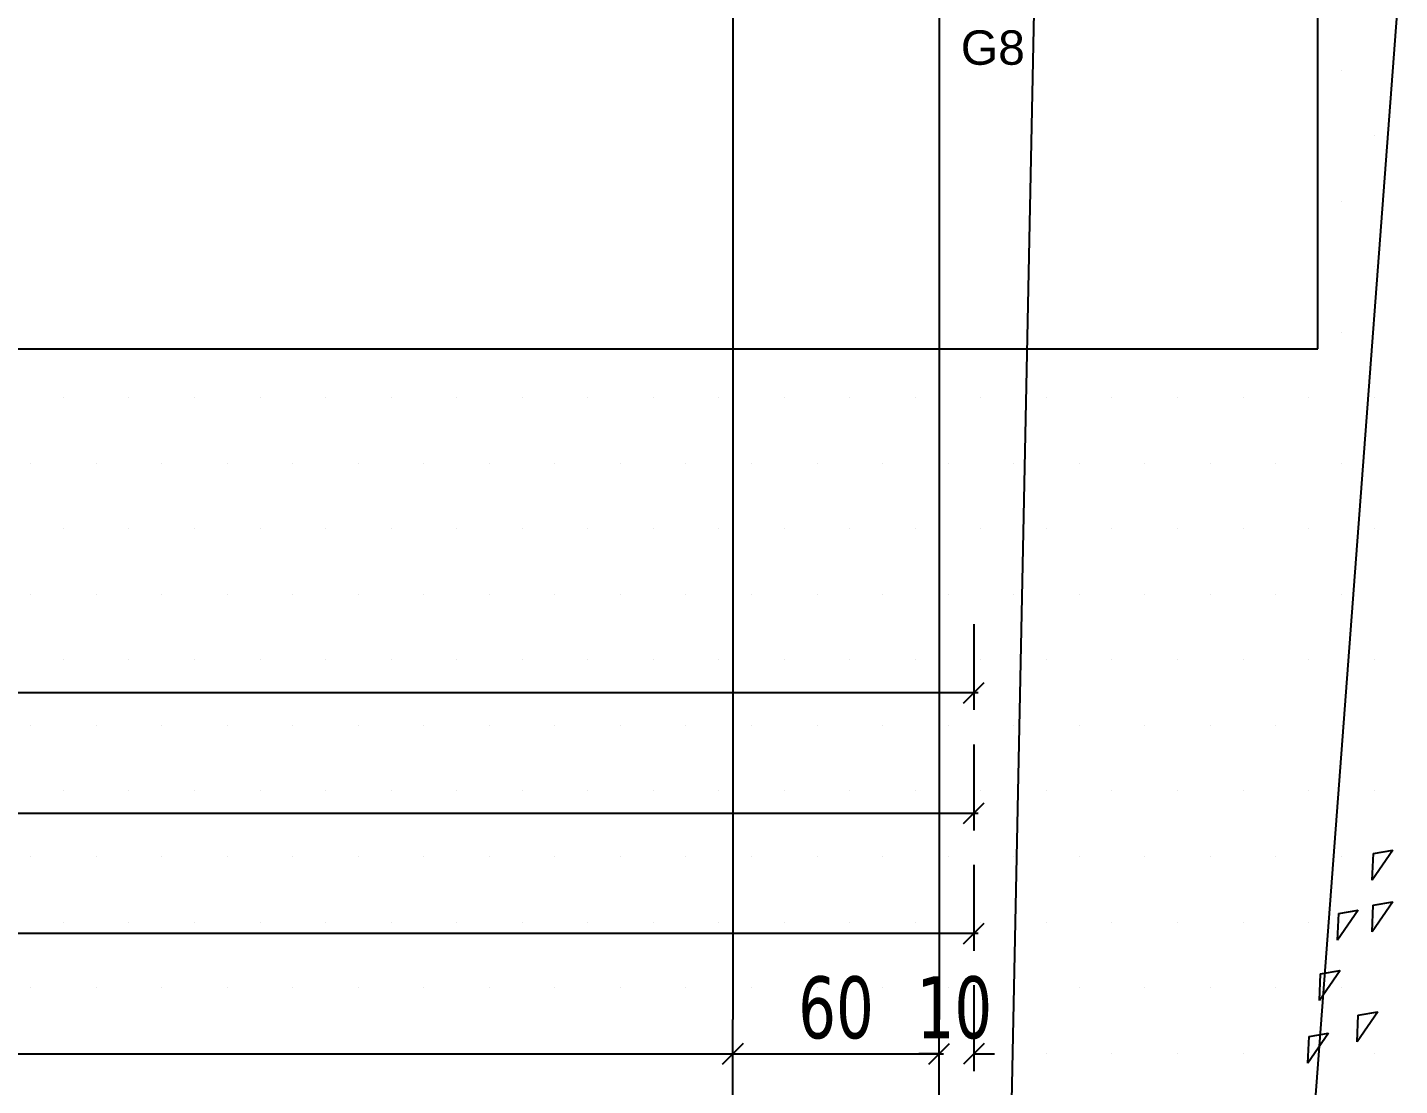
# Model space of a CAD drawing. Header units: millimetres. Extents: x 43168.9 to 43194.6, y -25545.1 to -25543.4.
# Drawn here: x 43172.1449 to 43172.2246, y -25544.6138 to -25544.5522 of the extents above; entities that cross this region are included whole.
import ezdxf

# ---------------------------------------------------------------- set-up
doc = ezdxf.new("R2010")
doc.units = ezdxf.units.MM
doc.header["$LTSCALE"] = 200
doc.linetypes.add('DASHDOT', pattern=[1, 0.5, -0.25, 0, -0.25])
doc.linetypes.add('DASHDOT2', pattern=[0.5, 0.25, -0.125, 0, -0.125])
doc.layers.add('agac_sgh', color=7, linetype='Continuous', true_color=0x244700)
doc.layers.add('cim_sgh', color=7, linetype='Continuous', true_color=0x248f00)
for name, color, linetype in [('aks_sgh', 5, 'DASHDOT2'), ('olcuaks_sgh', 41, 'Continuous'), ('olcudis_sgh', 185, 'Continuous'), ('vaziyet-01_sgh', 33, 'Continuous'), ('yapi-yaklasma_sgh', 41, 'DASHDOT')]:
    doc.layers.add(name, color=color, linetype=linetype)
doc.styles.add('1-200', font='arial.ttf', dxfattribs={"height": 60})
doc.styles.add('dim', font='VERDANA.TTF', dxfattribs={"width": 0.7})

msp = doc.modelspace()

# ---------------------------------------------------------------- linework, layer by layer
at = {"color": 0, "linetype": 'ByBlock', "lineweight": -2}
for p, q in [((43172.199279, -25544.591519), (43172.200479, -25544.590319)), ((43172.199279, -25544.598519), (43172.200479, -25544.597319)), ((43172.199279, -25544.605519), (43172.200479, -25544.604319)), ((43172.185279, -25544.612519), (43172.186479, -25544.611319)), ((43172.186479, -25544.611319), (43172.185279, -25544.612519)), ((43172.197279, -25544.612519), (43172.198479, -25544.611319)), ((43172.197279, -25544.612519), (43172.198479, -25544.611319)), ((43172.200479, -25544.611319), (43172.199279, -25544.612519))]:
    msp.add_line(p, q, dxfattribs=at)
for p, q in [((43172.185879, -25544.632599), (43172.185879, -25544.609919)), ((43172.197879, -25544.632599), (43172.197879, -25544.609919))]:
    msp.add_line(p, q)
at = {"layer": 'agac_sgh', "color": 0}
for p, q in [((43172.224247, -25544.600069), (43172.223048, -25544.601814)), ((43172.223115, -25544.600265), (43172.224247, -25544.600069)), ((43172.223048, -25544.601814), (43172.223115, -25544.600265)), ((43172.224238, -25544.603082), (43172.223039, -25544.604827)), ((43172.223039, -25544.604827), (43172.223106, -25544.603278)), ((43172.223106, -25544.603278), (43172.224238, -25544.603082)), ((43172.222234, -25544.603557), (43172.221035, -25544.605303)), ((43172.221035, -25544.605303), (43172.221103, -25544.603753)), ((43172.221103, -25544.603753), (43172.222234, -25544.603557)), ((43172.221178, -25544.607073), (43172.219979, -25544.608819)), ((43172.219979, -25544.608819), (43172.220046, -25544.607269)), ((43172.220046, -25544.607269), (43172.221178, -25544.607073)), ((43172.223371, -25544.609463), (43172.222172, -25544.611209)), ((43172.222172, -25544.611209), (43172.222239, -25544.609659)), ((43172.222239, -25544.609659), (43172.223371, -25544.609463)), ((43172.220512, -25544.610715), (43172.219313, -25544.61246)), ((43172.219313, -25544.61246), (43172.21938, -25544.610911)), ((43172.21938, -25544.610911), (43172.220512, -25544.610715))]:
    msp.add_line(p, q, dxfattribs=at)
at = {"layer": 'aks_sgh'}
for p, q in [((43172.185879, -25543.740919), (43172.185879, -25544.609919)), ((43172.197879, -25543.740919), (43172.197879, -25544.609919))]:
    msp.add_line(p, q, dxfattribs=at)
at = {"layer": 'cim_sgh'}
for p, q in [((43172.22125, -25544.55472), (43172.22125, -25544.55472)), ((43172.223155, -25544.55853), (43172.223155, -25544.55853)), ((43172.22125, -25544.56234), (43172.22125, -25544.56234)), ((43172.223155, -25544.56615), (43172.223155, -25544.56615)), ((43172.22125, -25544.56996), (43172.22125, -25544.56996)), ((43172.146955, -25544.57377), (43172.146955, -25544.57377)), ((43172.150765, -25544.57377), (43172.150765, -25544.57377)), ((43172.154575, -25544.57377), (43172.154575, -25544.57377)), ((43172.158385, -25544.57377), (43172.158385, -25544.57377)), ((43172.162195, -25544.57377), (43172.162195, -25544.57377)), ((43172.166005, -25544.57377), (43172.166005, -25544.57377)), ((43172.169815, -25544.57377), (43172.169815, -25544.57377)), ((43172.173625, -25544.57377), (43172.173625, -25544.57377)), ((43172.177435, -25544.57377), (43172.177435, -25544.57377)), ((43172.181245, -25544.57377), (43172.181245, -25544.57377)), ((43172.185055, -25544.57377), (43172.185055, -25544.57377)), ((43172.188865, -25544.57377), (43172.188865, -25544.57377)), ((43172.192675, -25544.57377), (43172.192675, -25544.57377)), ((43172.196485, -25544.57377), (43172.196485, -25544.57377)), ((43172.200295, -25544.57377), (43172.200295, -25544.57377)), ((43172.204105, -25544.57377), (43172.204105, -25544.57377)), ((43172.207915, -25544.57377), (43172.207915, -25544.57377)), ((43172.211725, -25544.57377), (43172.211725, -25544.57377)), ((43172.215535, -25544.57377), (43172.215535, -25544.57377)), ((43172.219345, -25544.57377), (43172.219345, -25544.57377)), ((43172.223155, -25544.57377), (43172.223155, -25544.57377)), ((43172.14505, -25544.57758), (43172.14505, -25544.57758)), ((43172.14886, -25544.57758), (43172.14886, -25544.57758)), ((43172.15267, -25544.57758), (43172.15267, -25544.57758)), ((43172.15648, -25544.57758), (43172.15648, -25544.57758)), ((43172.16029, -25544.57758), (43172.16029, -25544.57758)), ((43172.1641, -25544.57758), (43172.1641, -25544.57758)), ((43172.16791, -25544.57758), (43172.16791, -25544.57758)), ((43172.17172, -25544.57758), (43172.17172, -25544.57758)), ((43172.17553, -25544.57758), (43172.17553, -25544.57758)), ((43172.17934, -25544.57758), (43172.17934, -25544.57758)), ((43172.18315, -25544.57758), (43172.18315, -25544.57758)), ((43172.18696, -25544.57758), (43172.18696, -25544.57758)), ((43172.19077, -25544.57758), (43172.19077, -25544.57758)), ((43172.19458, -25544.57758), (43172.19458, -25544.57758)), ((43172.19839, -25544.57758), (43172.19839, -25544.57758)), ((43172.2022, -25544.57758), (43172.2022, -25544.57758)), ((43172.20601, -25544.57758), (43172.20601, -25544.57758)), ((43172.20982, -25544.57758), (43172.20982, -25544.57758)), ((43172.21363, -25544.57758), (43172.21363, -25544.57758)), ((43172.21744, -25544.57758), (43172.21744, -25544.57758)), ((43172.22125, -25544.57758), (43172.22125, -25544.57758)), ((43172.146955, -25544.58139), (43172.146955, -25544.58139)), ((43172.150765, -25544.58139), (43172.150765, -25544.58139)), ((43172.154575, -25544.58139), (43172.154575, -25544.58139)), ((43172.158385, -25544.58139), (43172.158385, -25544.58139)), ((43172.162195, -25544.58139), (43172.162195, -25544.58139)), ((43172.166005, -25544.58139), (43172.166005, -25544.58139)), ((43172.169815, -25544.58139), (43172.169815, -25544.58139)), ((43172.173625, -25544.58139), (43172.173625, -25544.58139)), ((43172.177435, -25544.58139), (43172.177435, -25544.58139)), ((43172.181245, -25544.58139), (43172.181245, -25544.58139)), ((43172.185055, -25544.58139), (43172.185055, -25544.58139)), ((43172.188865, -25544.58139), (43172.188865, -25544.58139)), ((43172.192675, -25544.58139), (43172.192675, -25544.58139)), ((43172.196485, -25544.58139), (43172.196485, -25544.58139)), ((43172.200295, -25544.58139), (43172.200295, -25544.58139)), ((43172.204105, -25544.58139), (43172.204105, -25544.58139)), ((43172.207915, -25544.58139), (43172.207915, -25544.58139)), ((43172.211725, -25544.58139), (43172.211725, -25544.58139)), ((43172.215535, -25544.58139), (43172.215535, -25544.58139)), ((43172.219345, -25544.58139), (43172.219345, -25544.58139)), ((43172.223155, -25544.58139), (43172.223155, -25544.58139)), ((43172.14505, -25544.5852), (43172.14505, -25544.5852)), ((43172.14886, -25544.5852), (43172.14886, -25544.5852)), ((43172.15267, -25544.5852), (43172.15267, -25544.5852)), ((43172.15648, -25544.5852), (43172.15648, -25544.5852)), ((43172.16029, -25544.5852), (43172.16029, -25544.5852)), ((43172.1641, -25544.5852), (43172.1641, -25544.5852)), ((43172.16791, -25544.5852), (43172.16791, -25544.5852)), ((43172.17172, -25544.5852), (43172.17172, -25544.5852)), ((43172.17553, -25544.5852), (43172.17553, -25544.5852)), ((43172.17934, -25544.5852), (43172.17934, -25544.5852)), ((43172.18315, -25544.5852), (43172.18315, -25544.5852)), ((43172.18696, -25544.5852), (43172.18696, -25544.5852)), ((43172.19077, -25544.5852), (43172.19077, -25544.5852)), ((43172.19458, -25544.5852), (43172.19458, -25544.5852)), ((43172.19839, -25544.5852), (43172.19839, -25544.5852)), ((43172.2022, -25544.5852), (43172.2022, -25544.5852)), ((43172.20601, -25544.5852), (43172.20601, -25544.5852)), ((43172.20982, -25544.5852), (43172.20982, -25544.5852)), ((43172.21363, -25544.5852), (43172.21363, -25544.5852)), ((43172.21744, -25544.5852), (43172.21744, -25544.5852)), ((43172.22125, -25544.5852), (43172.22125, -25544.5852)), ((43172.146955, -25544.58901), (43172.146955, -25544.58901)), ((43172.150765, -25544.58901), (43172.150765, -25544.58901)), ((43172.154575, -25544.58901), (43172.154575, -25544.58901)), ((43172.158385, -25544.58901), (43172.158385, -25544.58901)), ((43172.162195, -25544.58901), (43172.162195, -25544.58901)), ((43172.166005, -25544.58901), (43172.166005, -25544.58901)), ((43172.169815, -25544.58901), (43172.169815, -25544.58901)), ((43172.173625, -25544.58901), (43172.173625, -25544.58901)), ((43172.177435, -25544.58901), (43172.177435, -25544.58901)), ((43172.181245, -25544.58901), (43172.181245, -25544.58901)), ((43172.185055, -25544.58901), (43172.185055, -25544.58901)), ((43172.188865, -25544.58901), (43172.188865, -25544.58901)), ((43172.192675, -25544.58901), (43172.192675, -25544.58901)), ((43172.196485, -25544.58901), (43172.196485, -25544.58901)), ((43172.200295, -25544.58901), (43172.200295, -25544.58901)), ((43172.204105, -25544.58901), (43172.204105, -25544.58901)), ((43172.207915, -25544.58901), (43172.207915, -25544.58901)), ((43172.211725, -25544.58901), (43172.211725, -25544.58901)), ((43172.215535, -25544.58901), (43172.215535, -25544.58901)), ((43172.219345, -25544.58901), (43172.219345, -25544.58901)), ((43172.223155, -25544.58901), (43172.223155, -25544.58901)), ((43172.14505, -25544.59282), (43172.14505, -25544.59282)), ((43172.14886, -25544.59282), (43172.14886, -25544.59282)), ((43172.15267, -25544.59282), (43172.15267, -25544.59282)), ((43172.15648, -25544.59282), (43172.15648, -25544.59282)), ((43172.16029, -25544.59282), (43172.16029, -25544.59282)), ((43172.1641, -25544.59282), (43172.1641, -25544.59282)), ((43172.16791, -25544.59282), (43172.16791, -25544.59282)), ((43172.17172, -25544.59282), (43172.17172, -25544.59282)), ((43172.17553, -25544.59282), (43172.17553, -25544.59282)), ((43172.17934, -25544.59282), (43172.17934, -25544.59282)), ((43172.18315, -25544.59282), (43172.18315, -25544.59282)), ((43172.18696, -25544.59282), (43172.18696, -25544.59282)), ((43172.19077, -25544.59282), (43172.19077, -25544.59282)), ((43172.19458, -25544.59282), (43172.19458, -25544.59282)), ((43172.19839, -25544.59282), (43172.19839, -25544.59282)), ((43172.2022, -25544.59282), (43172.2022, -25544.59282)), ((43172.20601, -25544.59282), (43172.20601, -25544.59282)), ((43172.20982, -25544.59282), (43172.20982, -25544.59282)), ((43172.21363, -25544.59282), (43172.21363, -25544.59282)), ((43172.21744, -25544.59282), (43172.21744, -25544.59282)), ((43172.22125, -25544.59282), (43172.22125, -25544.59282)), ((43172.146955, -25544.59663), (43172.146955, -25544.59663)), ((43172.150765, -25544.59663), (43172.150765, -25544.59663)), ((43172.154575, -25544.59663), (43172.154575, -25544.59663)), ((43172.158385, -25544.59663), (43172.158385, -25544.59663)), ((43172.162195, -25544.59663), (43172.162195, -25544.59663)), ((43172.166005, -25544.59663), (43172.166005, -25544.59663)), ((43172.169815, -25544.59663), (43172.169815, -25544.59663)), ((43172.173625, -25544.59663), (43172.173625, -25544.59663)), ((43172.177435, -25544.59663), (43172.177435, -25544.59663)), ((43172.181245, -25544.59663), (43172.181245, -25544.59663)), ((43172.185055, -25544.59663), (43172.185055, -25544.59663)), ((43172.188865, -25544.59663), (43172.188865, -25544.59663)), ((43172.192675, -25544.59663), (43172.192675, -25544.59663)), ((43172.196485, -25544.59663), (43172.196485, -25544.59663)), ((43172.200295, -25544.59663), (43172.200295, -25544.59663)), ((43172.204105, -25544.59663), (43172.204105, -25544.59663)), ((43172.207915, -25544.59663), (43172.207915, -25544.59663)), ((43172.211725, -25544.59663), (43172.211725, -25544.59663)), ((43172.215535, -25544.59663), (43172.215535, -25544.59663)), ((43172.219345, -25544.59663), (43172.219345, -25544.59663)), ((43172.223155, -25544.59663), (43172.223155, -25544.59663)), ((43172.14505, -25544.60044), (43172.14505, -25544.60044)), ((43172.14886, -25544.60044), (43172.14886, -25544.60044)), ((43172.15267, -25544.60044), (43172.15267, -25544.60044)), ((43172.15648, -25544.60044), (43172.15648, -25544.60044)), ((43172.16029, -25544.60044), (43172.16029, -25544.60044)), ((43172.1641, -25544.60044), (43172.1641, -25544.60044)), ((43172.16791, -25544.60044), (43172.16791, -25544.60044)), ((43172.17172, -25544.60044), (43172.17172, -25544.60044)), ((43172.17553, -25544.60044), (43172.17553, -25544.60044)), ((43172.17934, -25544.60044), (43172.17934, -25544.60044)), ((43172.18315, -25544.60044), (43172.18315, -25544.60044)), ((43172.18696, -25544.60044), (43172.18696, -25544.60044)), ((43172.19077, -25544.60044), (43172.19077, -25544.60044)), ((43172.19458, -25544.60044), (43172.19458, -25544.60044)), ((43172.19839, -25544.60044), (43172.19839, -25544.60044)), ((43172.2022, -25544.60044), (43172.2022, -25544.60044)), ((43172.20601, -25544.60044), (43172.20601, -25544.60044)), ((43172.20982, -25544.60044), (43172.20982, -25544.60044)), ((43172.21363, -25544.60044), (43172.21363, -25544.60044)), ((43172.21744, -25544.60044), (43172.21744, -25544.60044)), ((43172.22125, -25544.60044), (43172.22125, -25544.60044)), ((43172.146955, -25544.60425), (43172.146955, -25544.60425)), ((43172.150765, -25544.60425), (43172.150765, -25544.60425)), ((43172.154575, -25544.60425), (43172.154575, -25544.60425)), ((43172.158385, -25544.60425), (43172.158385, -25544.60425)), ((43172.162195, -25544.60425), (43172.162195, -25544.60425)), ((43172.166005, -25544.60425), (43172.166005, -25544.60425)), ((43172.169815, -25544.60425), (43172.169815, -25544.60425)), ((43172.173625, -25544.60425), (43172.173625, -25544.60425)), ((43172.177435, -25544.60425), (43172.177435, -25544.60425)), ((43172.181245, -25544.60425), (43172.181245, -25544.60425)), ((43172.185055, -25544.60425), (43172.185055, -25544.60425)), ((43172.188865, -25544.60425), (43172.188865, -25544.60425)), ((43172.192675, -25544.60425), (43172.192675, -25544.60425)), ((43172.196485, -25544.60425), (43172.196485, -25544.60425)), ((43172.200295, -25544.60425), (43172.200295, -25544.60425)), ((43172.204105, -25544.60425), (43172.204105, -25544.60425)), ((43172.207915, -25544.60425), (43172.207915, -25544.60425)), ((43172.211725, -25544.60425), (43172.211725, -25544.60425)), ((43172.215535, -25544.60425), (43172.215535, -25544.60425)), ((43172.219345, -25544.60425), (43172.219345, -25544.60425)), ((43172.223155, -25544.60425), (43172.223155, -25544.60425)), ((43172.14505, -25544.60806), (43172.14505, -25544.60806)), ((43172.14886, -25544.60806), (43172.14886, -25544.60806)), ((43172.15267, -25544.60806), (43172.15267, -25544.60806)), ((43172.15648, -25544.60806), (43172.15648, -25544.60806)), ((43172.16029, -25544.60806), (43172.16029, -25544.60806)), ((43172.1641, -25544.60806), (43172.1641, -25544.60806)), ((43172.16791, -25544.60806), (43172.16791, -25544.60806)), ((43172.17172, -25544.60806), (43172.17172, -25544.60806)), ((43172.17553, -25544.60806), (43172.17553, -25544.60806)), ((43172.17934, -25544.60806), (43172.17934, -25544.60806)), ((43172.18315, -25544.60806), (43172.18315, -25544.60806)), ((43172.18696, -25544.60806), (43172.18696, -25544.60806)), ((43172.19077, -25544.60806), (43172.19077, -25544.60806)), ((43172.19458, -25544.60806), (43172.19458, -25544.60806)), ((43172.19839, -25544.60806), (43172.19839, -25544.60806)), ((43172.2022, -25544.60806), (43172.2022, -25544.60806)), ((43172.20601, -25544.60806), (43172.20601, -25544.60806)), ((43172.20982, -25544.60806), (43172.20982, -25544.60806)), ((43172.21363, -25544.60806), (43172.21363, -25544.60806)), ((43172.21744, -25544.60806), (43172.21744, -25544.60806)), ((43172.22125, -25544.60806), (43172.22125, -25544.60806)), ((43172.146955, -25544.61187), (43172.146955, -25544.61187)), ((43172.150765, -25544.61187), (43172.150765, -25544.61187)), ((43172.154575, -25544.61187), (43172.154575, -25544.61187)), ((43172.158385, -25544.61187), (43172.158385, -25544.61187)), ((43172.162195, -25544.61187), (43172.162195, -25544.61187)), ((43172.166005, -25544.61187), (43172.166005, -25544.61187)), ((43172.169815, -25544.61187), (43172.169815, -25544.61187)), ((43172.173625, -25544.61187), (43172.173625, -25544.61187)), ((43172.177435, -25544.61187), (43172.177435, -25544.61187)), ((43172.181245, -25544.61187), (43172.181245, -25544.61187)), ((43172.185055, -25544.61187), (43172.185055, -25544.61187)), ((43172.188865, -25544.61187), (43172.188865, -25544.61187)), ((43172.192675, -25544.61187), (43172.192675, -25544.61187)), ((43172.196485, -25544.61187), (43172.196485, -25544.61187)), ((43172.200295, -25544.61187), (43172.200295, -25544.61187)), ((43172.204105, -25544.61187), (43172.204105, -25544.61187)), ((43172.207915, -25544.61187), (43172.207915, -25544.61187)), ((43172.211725, -25544.61187), (43172.211725, -25544.61187)), ((43172.215535, -25544.61187), (43172.215535, -25544.61187)), ((43172.219345, -25544.61187), (43172.219345, -25544.61187)), ((43172.223155, -25544.61187), (43172.223155, -25544.61187))]:
    msp.add_line(p, q, dxfattribs=at)
at = {"layer": 'olcuaks_sgh'}
for p, q in [((43172.199879, -25544.607919), (43172.199879, -25544.612919)), ((43172.185879, -25544.611919), (43172.185879, -25544.610919)), ((43172.185879, -25544.611919), (43172.185879, -25544.610919)), ((43172.197879, -25544.611919), (43172.197879, -25544.610919)), ((43172.197879, -25544.611919), (43172.197879, -25544.610919)), ((43172.002629, -25544.611919), (43172.186129, -25544.611919)), ((43172.185629, -25544.611919), (43172.198129, -25544.611919)), ((43172.197879, -25544.611919), (43172.196679, -25544.611919)), ((43172.199879, -25544.611919), (43172.201079, -25544.611919))]:
    msp.add_line(p, q, dxfattribs=at)
at = {"layer": 'olcudis_sgh'}
for p, q in [((43172.199879, -25544.586919), (43172.199879, -25544.591919)), ((43172.200129, -25544.590919), (43172.05463, -25544.590919)), ((43172.199879, -25544.593919), (43172.199879, -25544.598919)), ((43171.962629, -25544.597919), (43172.200129, -25544.597919)), ((43172.199879, -25544.600919), (43172.199879, -25544.605919)), ((43172.200129, -25544.604919), (43171.531629, -25544.604919))]:
    msp.add_line(p, q, dxfattribs=at)
at = {"layer": 'vaziyet-01_sgh'}
for p, q in [((43172.208062, -25544.769877), (43172.277772, -25543.843067)), ((43172.21988, -25544.570919), (43172.21988, -25544.444919)), ((43171.96688, -25544.570919), (43172.21988, -25544.570919))]:
    msp.add_line(p, q, dxfattribs=at)
at = {"layer": 'yapi-yaklasma_sgh'}
msp.add_line((43172.208582, -25544.296131), (43172.200125, -25544.710049), dxfattribs=at)
msp.add_line((43172.208582, -25544.296131), (43172.200125, -25544.710049), dxfattribs=at)

# ---------------------------------------------------------------- texts
at = {"layer": 'aks_sgh', "style": '1-200'}
msp.add_text('G8', height=0.002, rotation=359.99999, dxfattribs=at).set_placement((43172.199128, -25544.554396))
at = {"layer": 'olcuaks_sgh', "color": 2, "style": 'dim', "width": 0.7}
for s, p in [('60', (43172.189674, -25544.611008)), ('10', (43172.196555, -25544.611008))]:
    msp.add_text(s, height=0.0036, dxfattribs=at).set_placement(p)

doc.saveas('drawing.dxf')
